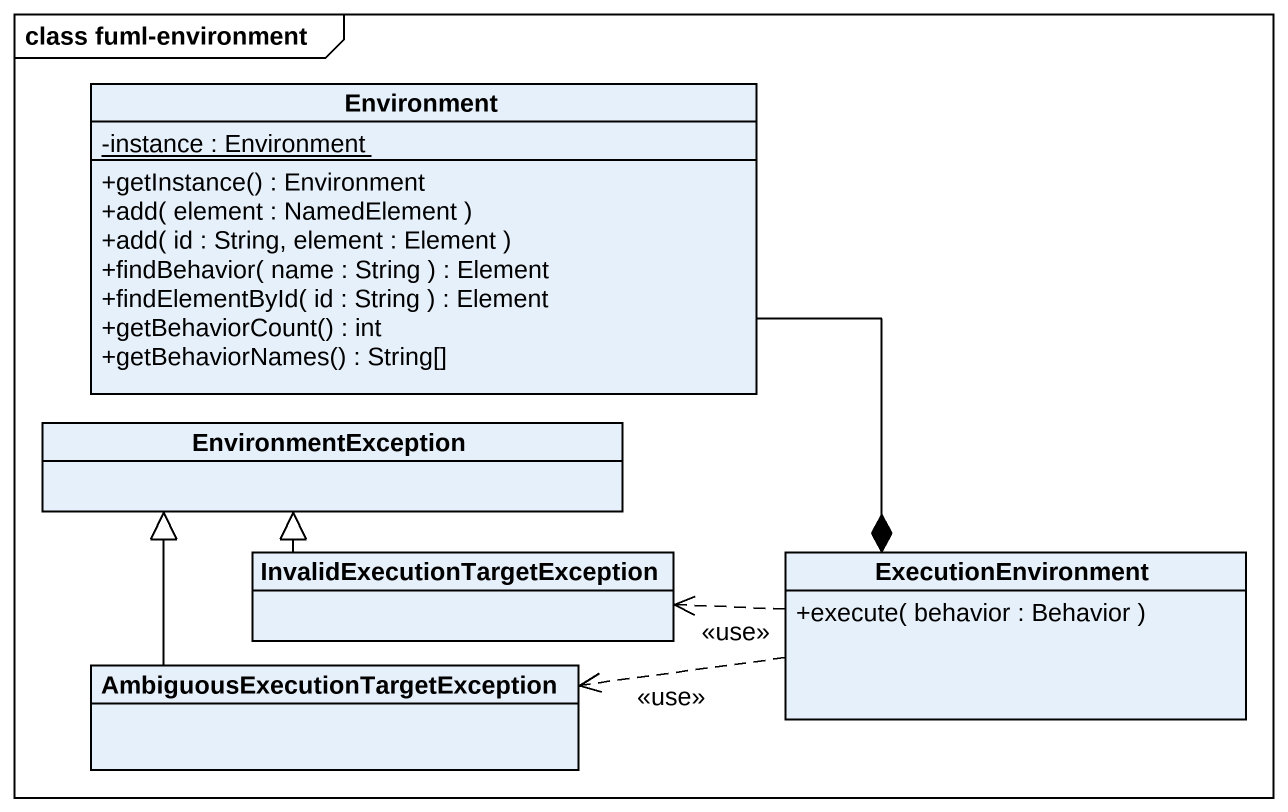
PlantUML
@startuml
mainframe class fuml-environment
hide circle
hide empty members
skinparam classAttributeIconSize 0
class Environment {
  {static} -instance : Environment
  +getInstance() : Environment
  +add( element : NamedElement )
  +add( id : String, element : Element )
  +findBehavior( name : String ) : Element
  +findElementById( id : String ) : Element
  +getBehaviorCount() : int
  +getBehaviorNames() : String[]
}
class EnvironmentException
class "InvalidExecutionTargetException" as InvalidExecutionTargetExcept
class ExecutionEnvironment {
  +execute( behavior : Behavior )
}
class "AmbiguousExecutionTargetException" as AmbiguousExecutionTargetExce
InvalidExecutionTargetExcept -up-|> EnvironmentException
ExecutionEnvironment *-up- Environment
ExecutionEnvironment .left.> InvalidExecutionTargetExcept : <<use>>
ExecutionEnvironment .left.> AmbiguousExecutionTargetExce : <<use>>
AmbiguousExecutionTargetExce -up-|> EnvironmentException
@enduml
